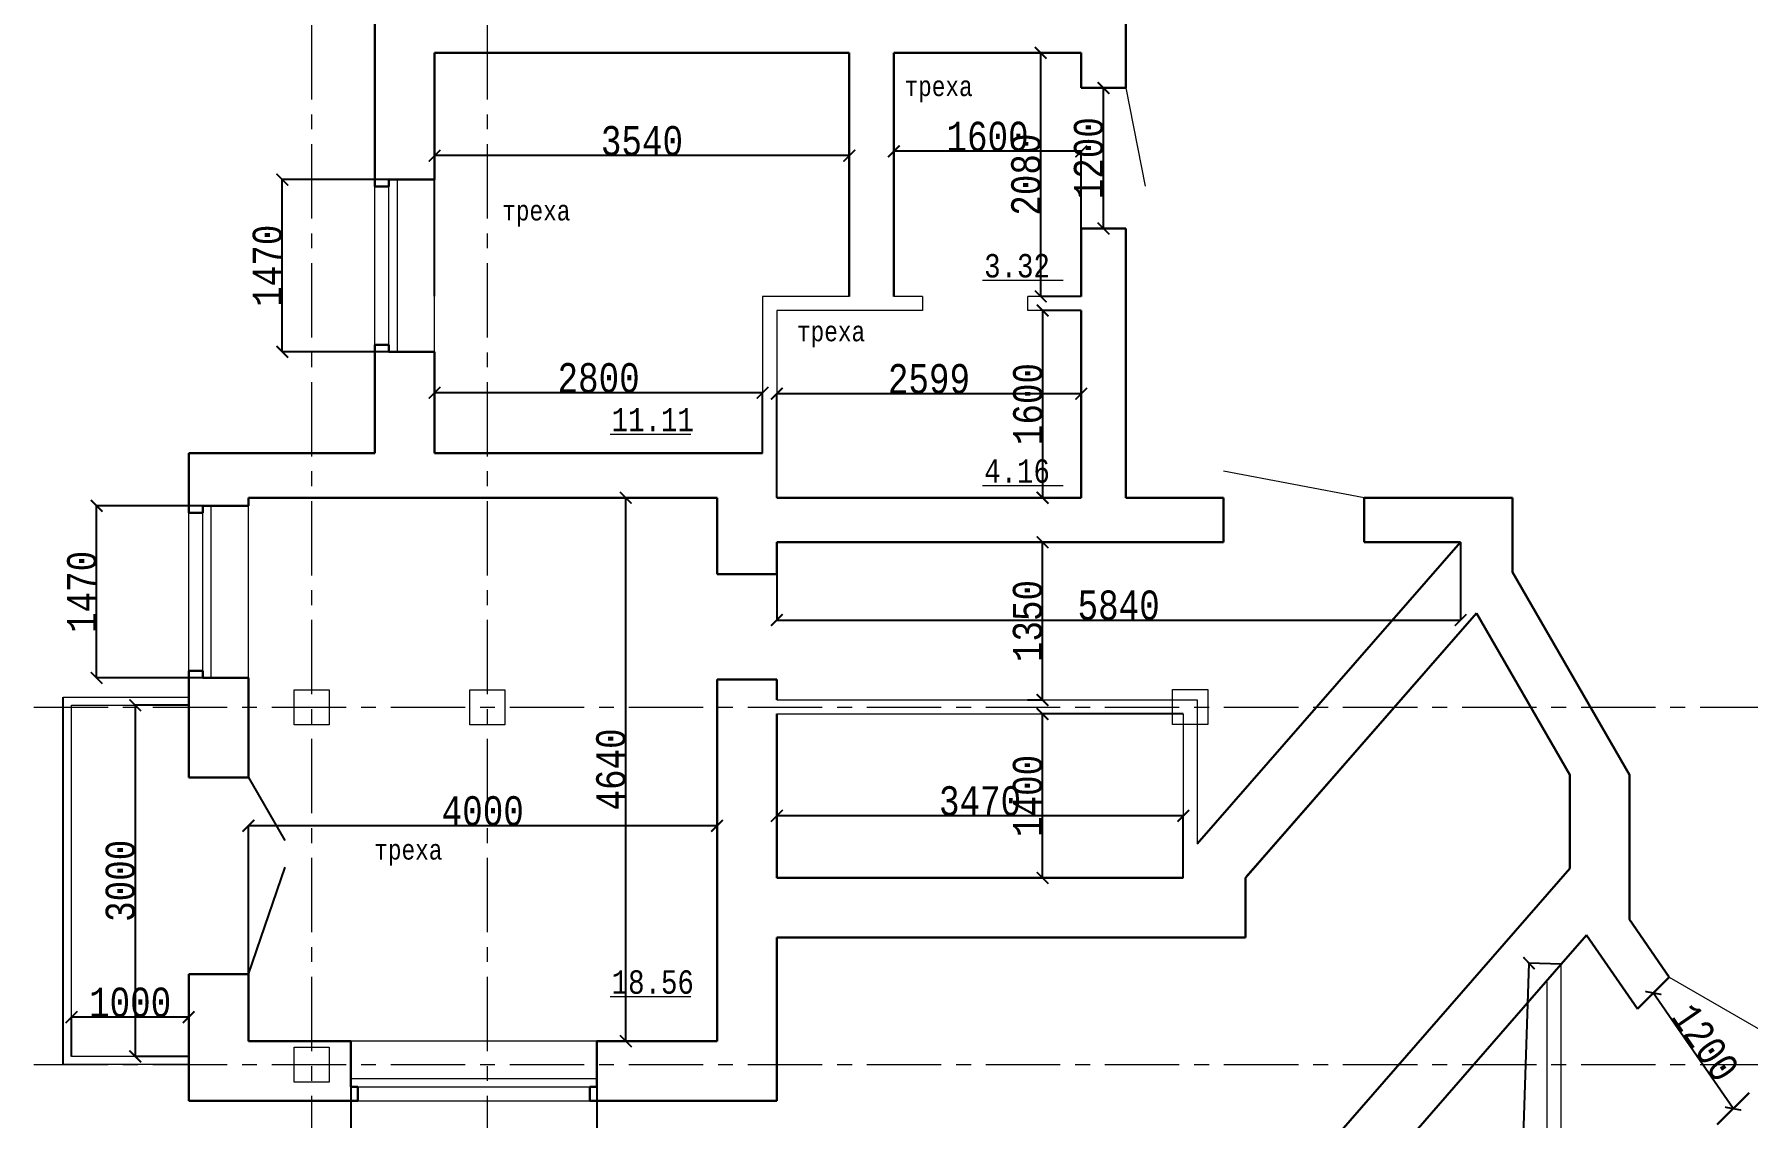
# Model space of a CAD drawing. Header units: millimetres. Extents: x -689206 to 4969298, y -1019800 to 703299.
# Drawn here: x 413163 to 427789, y 673647 to 682902 of the extents above; entities that cross this region are included whole.
import ezdxf

# ---------------------------------------------------------------- set-up
doc = ezdxf.new("R2010")
doc.units = ezdxf.units.MM
doc.linetypes.add('осеваяX2', pattern=[101.6, 63.5, -12.7, 12.7, -12.7])
for name, color, linetype, lineweight in [('б', 231, 'Continuous', 30), ('БАЛКОН', 7, 'Continuous', 20), ('ОКНА', 250, 'Continuous', 20), ('ПЕРЕГОРОДКИ', 252, 'Continuous', 9), ('РАЗМЕРЫ', 7, 'Continuous', 9), ('стены', 7, 'Continuous', 20)]:
    doc.layers.add(name, color=color, linetype=linetype, lineweight=lineweight)
doc.styles.add('Аннотативный', font='isocteur.ttf', dxfattribs={"width": 0.7, "height": 250})
doc.dimstyles.new('Аннотативный', dxfattribs={"dimscale": 0, "dimtxt": 250, "dimasz": 100, "dimexe": 1.25, "dimexo": 0.625, "dimtad": 1, "dimdec": 0, "dimtxsty": 'Аннотативный', "dimblk": 'ARCHTICK', "dimcen": 2.5, "dimadec": 0, "dimazin": 0, "dimtfac": 1, "dimtdec": 0, "dimtmove": 0, "dimatfit": 3, "dimfxl": 1, "dimarcsym": 0})

# ---------------------------------------------------------------- blocks, each defined once
blk = doc.blocks.new('_ArchTick')
at = {"color": 0, "linetype": 'ByBlock', "const_width": 0.15}
blk.add_lwpolyline([(-0.5, -0.5), (0.5, 0.5)], dxfattribs=at)
blk = doc.blocks.new('*D33')
at = {"layer": 'Defpoints', "color": 0, "lineweight": 20, "transparency": 16777216}
for p in [(416580, 681865), (416580, 680663), (420120, 680663)]:
    blk.add_point(p, dxfattribs=at)
at = {"layer": 'стены', "color": 0, "lineweight": -2, "transparency": 16777216}
for p, q in [((416580, 680664), (416580, 681867)), ((420120, 681865), (416580, 681865)), ((420120, 680664), (420120, 681867))]:
    blk.add_line(p, q, dxfattribs=at)
at = {"layer": 'стены', "color": 0, "lineweight": -2, "transparency": 16777216, "xscale": 100, "yscale": 100, "zscale": 100, "rotation": 180}
blk.add_blockref('_ArchTick', (416580, 681865), dxfattribs=at)
at = {"layer": 'стены', "color": 0, "lineweight": -2, "transparency": 16777216, "xscale": 100, "yscale": 100, "zscale": 100}
blk.add_blockref('_ArchTick', (420120, 681865), dxfattribs=at)
at = {"layer": 'стены', "color": 0, "transparency": 16777216, "insert": (418350, 681991), "char_height": 250, "attachment_point": 5, "style": 'Аннотативный'}
blk.add_mtext('3540', dxfattribs=at)
blk = doc.blocks.new('*D34')
at = {"layer": 'Defpoints', "color": 0, "lineweight": 20, "transparency": 16777216}
for p in [(416580, 679840), (416580, 679323), (419380, 679323)]:
    blk.add_point(p, dxfattribs=at)
at = {"layer": 'стены', "color": 0, "lineweight": -2, "transparency": 16777216}
for p, q in [((416580, 679324), (416580, 679841)), ((419380, 679840), (416580, 679840)), ((419380, 679324), (419380, 679841))]:
    blk.add_line(p, q, dxfattribs=at)
at = {"layer": 'стены', "color": 0, "lineweight": -2, "transparency": 16777216, "xscale": 100, "yscale": 100, "zscale": 100, "rotation": 180}
blk.add_blockref('_ArchTick', (416580, 679840), dxfattribs=at)
at = {"layer": 'стены', "color": 0, "lineweight": -2, "transparency": 16777216, "xscale": 100, "yscale": 100, "zscale": 100}
blk.add_blockref('_ArchTick', (419380, 679840), dxfattribs=at)
at = {"layer": 'стены', "color": 0, "transparency": 16777216, "insert": (417980, 679966), "char_height": 250, "attachment_point": 5, "style": 'Аннотативный'}
blk.add_mtext('2800', dxfattribs=at)
blk = doc.blocks.new('*D35')
at = {"layer": 'Defpoints', "color": 0, "lineweight": 20, "transparency": 16777216}
for p in [(421754, 682743), (422100, 682743), (422100, 680663)]:
    blk.add_point(p, dxfattribs=at)
at = {"layer": 'стены', "color": 0, "lineweight": -2, "transparency": 16777216}
for p, q in [((422099, 682743), (421753, 682743)), ((421754, 680663), (421754, 682743)), ((422099, 680663), (421753, 680663))]:
    blk.add_line(p, q, dxfattribs=at)
at = {"layer": 'стены', "color": 0, "lineweight": -2, "transparency": 16777216, "xscale": 100, "yscale": 100, "zscale": 100}
for p, rotation in [((421754, 682743), 90), ((421754, 680663), 270)]:
    blk.add_blockref('_ArchTick', p, dxfattribs=dict(at, rotation=rotation))
at = {"layer": 'стены', "color": 0, "transparency": 16777216, "insert": (421629, 681703), "char_height": 250, "attachment_point": 5, "rotation": 90, "style": 'Аннотативный'}
blk.add_mtext('2080', dxfattribs=at)
blk = doc.blocks.new('*D36')
at = {"layer": 'Defpoints', "color": 0, "lineweight": 20, "transparency": 16777216}
for p in [(420500, 681902), (420500, 680663), (422100, 680663)]:
    blk.add_point(p, dxfattribs=at)
at = {"layer": 'стены', "color": 0, "lineweight": -2, "transparency": 16777216}
for p, q in [((420500, 680664), (420500, 681903)), ((422100, 681902), (420500, 681902)), ((422100, 680664), (422100, 681903))]:
    blk.add_line(p, q, dxfattribs=at)
at = {"layer": 'стены', "color": 0, "lineweight": -2, "transparency": 16777216, "xscale": 100, "yscale": 100, "zscale": 100, "rotation": 180}
blk.add_blockref('_ArchTick', (420500, 681902), dxfattribs=at)
at = {"layer": 'стены', "color": 0, "lineweight": -2, "transparency": 16777216, "xscale": 100, "yscale": 100, "zscale": 100}
blk.add_blockref('_ArchTick', (422100, 681902), dxfattribs=at)
at = {"layer": 'стены', "color": 0, "transparency": 16777216, "insert": (421300, 682028), "char_height": 250, "attachment_point": 5, "style": 'Аннотативный'}
blk.add_mtext('1600', dxfattribs=at)
blk = doc.blocks.new('*D37')
at = {"layer": 'Defpoints', "color": 0, "lineweight": 20, "transparency": 16777216}
for p in [(419501, 679832), (419501, 678943), (422100, 678943)]:
    blk.add_point(p, dxfattribs=at)
at = {"layer": 'стены', "color": 0, "lineweight": -2, "transparency": 16777216}
for p, q in [((419501, 678944), (419501, 679833)), ((422100, 679832), (419501, 679832)), ((422100, 678944), (422100, 679833))]:
    blk.add_line(p, q, dxfattribs=at)
at = {"layer": 'стены', "color": 0, "lineweight": -2, "transparency": 16777216, "xscale": 100, "yscale": 100, "zscale": 100, "rotation": 180}
blk.add_blockref('_ArchTick', (419501, 679832), dxfattribs=at)
at = {"layer": 'стены', "color": 0, "lineweight": -2, "transparency": 16777216, "xscale": 100, "yscale": 100, "zscale": 100}
blk.add_blockref('_ArchTick', (422100, 679832), dxfattribs=at)
at = {"layer": 'стены', "color": 0, "transparency": 16777216, "insert": (420800, 679958), "char_height": 250, "attachment_point": 5, "style": 'Аннотативный'}
blk.add_mtext('2599', dxfattribs=at)
blk = doc.blocks.new('*D38')
at = {"layer": 'Defpoints', "color": 0, "lineweight": 20, "transparency": 16777216}
for p in [(422100, 680543), (421770, 678943), (422100, 678943)]:
    blk.add_point(p, dxfattribs=at)
at = {"layer": 'стены', "color": 0, "lineweight": -2, "transparency": 16777216}
for p, q in [((422099, 680543), (421769, 680543)), ((421770, 680543), (421770, 678943)), ((422099, 678943), (421769, 678943))]:
    blk.add_line(p, q, dxfattribs=at)
at = {"layer": 'стены', "color": 0, "lineweight": -2, "transparency": 16777216, "xscale": 100, "yscale": 100, "zscale": 100}
for p, rotation in [((421770, 680543), 90), ((421770, 678943), 270)]:
    blk.add_blockref('_ArchTick', p, dxfattribs=dict(at, rotation=rotation))
at = {"layer": 'стены', "color": 0, "transparency": 16777216, "insert": (421645, 679743), "char_height": 250, "attachment_point": 5, "rotation": 90, "style": 'Аннотативный'}
blk.add_mtext('1600', dxfattribs=at)
blk = doc.blocks.new('*D117')
at = {"layer": 'Defpoints', "color": 0, "lineweight": 20, "transparency": 16777216}
for p in [(426983, 674713), (426983, 674713), (427664, 673725)]:
    blk.add_point(p, dxfattribs=at)
at = {"layer": 'стены', "color": 0, "lineweight": -2, "transparency": 16777216}
for p, q in [((426983, 674713), (426984, 674714)), ((427664, 673725), (426983, 674713)), ((427665, 673726), (427665, 673726))]:
    blk.add_line(p, q, dxfattribs=at)
at = {"layer": 'стены', "color": 0, "lineweight": -2, "transparency": 16777216, "xscale": 100, "yscale": 100, "zscale": 100}
for p, rotation in [((426983, 674713), 124.6116809015723), ((427664, 673725), 304.6116809015722)]:
    blk.add_blockref('_ArchTick', p, dxfattribs=dict(at, rotation=rotation))
at = {"layer": 'стены', "color": 0, "transparency": 16777216, "insert": (427427, 674290), "char_height": 250, "attachment_point": 5, "rotation": 304.6117, "style": 'Аннотативный'}
blk.add_mtext('1200', dxfattribs=at)
blk = doc.blocks.new('*D126')
at = {"layer": 'Defpoints', "color": 0, "lineweight": 20, "transparency": 16777216}
for p in [(422290, 682443), (422290, 682443), (422290, 681243)]:
    blk.add_point(p, dxfattribs=at)
at = {"layer": 'стены', "color": 0, "lineweight": -2, "transparency": 16777216}
for p, q in [((422290, 681243), (422290, 682443)), ((422291, 682443), (422291, 682443)), ((422291, 681243), (422291, 681243))]:
    blk.add_line(p, q, dxfattribs=at)
at = {"layer": 'стены', "color": 0, "lineweight": -2, "transparency": 16777216, "xscale": 100, "yscale": 100, "zscale": 100}
for p, rotation in [((422290, 682443), 90), ((422290, 681243), 270)]:
    blk.add_blockref('_ArchTick', p, dxfattribs=dict(at, rotation=rotation))
at = {"layer": 'стены', "color": 0, "transparency": 16777216, "insert": (422164, 681843), "char_height": 250, "attachment_point": 5, "rotation": 90, "style": 'Аннотативный'}
blk.add_mtext('1200', dxfattribs=at)
blk = doc.blocks.new('*D167')
at = {"layer": 'Defpoints', "color": 0, "linetype": 'ByBlock', "lineweight": 20, "transparency": 16777216}
for p in [(414481, 677171), (414025, 674171), (414481, 674171)]:
    blk.add_point(p, dxfattribs=at)
at = {"layer": 'б', "color": 0, "linetype": 'ByBlock', "lineweight": -2, "transparency": 16777216}
for p, q in [((414480, 677171), (414023, 677171)), ((414025, 677171), (414025, 674171)), ((414480, 674171), (414023, 674171))]:
    blk.add_line(p, q, dxfattribs=at)
at = {"layer": 'б', "color": 0, "linetype": 'ByBlock', "lineweight": -2, "transparency": 16777216, "xscale": 100, "yscale": 100, "zscale": 100}
for p, rotation in [((414025, 677171), 90), ((414025, 674171), 270)]:
    blk.add_blockref('_ArchTick', p, dxfattribs=dict(at, rotation=rotation))
at = {"layer": 'б', "color": 0, "linetype": 'ByBlock', "lineweight": 25, "transparency": 16777216, "insert": (413899, 675671), "char_height": 250, "attachment_point": 5, "rotation": 90, "style": 'Аннотативный'}
blk.add_mtext('3000', dxfattribs=at)
blk = doc.blocks.new('*D168')
at = {"layer": 'Defpoints', "color": 0, "linetype": 'ByBlock', "lineweight": 20, "transparency": 16777216}
for p in [(413481, 674506), (413481, 674171), (414481, 674171)]:
    blk.add_point(p, dxfattribs=at)
at = {"layer": 'б', "color": 0, "linetype": 'ByBlock', "lineweight": -2, "transparency": 16777216}
for p, q in [((413481, 674171), (413481, 674508)), ((414481, 674506), (413481, 674506)), ((414481, 674171), (414481, 674508))]:
    blk.add_line(p, q, dxfattribs=at)
at = {"layer": 'б', "color": 0, "linetype": 'ByBlock', "lineweight": -2, "transparency": 16777216, "xscale": 100, "yscale": 100, "zscale": 100, "rotation": 180}
blk.add_blockref('_ArchTick', (413481, 674506), dxfattribs=at)
at = {"layer": 'б', "color": 0, "linetype": 'ByBlock', "lineweight": -2, "transparency": 16777216, "xscale": 100, "yscale": 100, "zscale": 100}
blk.add_blockref('_ArchTick', (414481, 674506), dxfattribs=at)
at = {"layer": 'б', "color": 0, "linetype": 'ByBlock', "lineweight": 25, "transparency": 16777216, "insert": (413981, 674632), "char_height": 250, "attachment_point": 5, "style": 'Аннотативный'}
blk.add_mtext('1000', dxfattribs=at)
blk = doc.blocks.new('*D183')
at = {"layer": 'Defpoints', "color": 0, "lineweight": 20, "transparency": 16777216}
for p in [(415280, 681660), (416580, 681660), (416580, 680190)]:
    blk.add_point(p, dxfattribs=at)
at = {"layer": 'РАЗМЕРЫ', "color": 0, "lineweight": -2, "transparency": 16777216}
for p, q in [((416579, 681660), (415279, 681660)), ((415280, 680190), (415280, 681660)), ((416579, 680190), (415279, 680190))]:
    blk.add_line(p, q, dxfattribs=at)
at = {"layer": 'РАЗМЕРЫ', "color": 0, "lineweight": -2, "transparency": 16777216, "xscale": 100, "yscale": 100, "zscale": 100}
for p, rotation in [((415280, 681660), 90), ((415280, 680190), 270)]:
    blk.add_blockref('_ArchTick', p, dxfattribs=dict(at, rotation=rotation))
at = {"layer": 'РАЗМЕРЫ', "color": 0, "transparency": 16777216, "insert": (415154, 680925), "char_height": 250, "attachment_point": 5, "rotation": 90, "style": 'Аннотативный'}
blk.add_mtext('1470', dxfattribs=at)
blk = doc.blocks.new('*D184')
at = {"layer": 'Defpoints', "color": 0, "lineweight": 20, "transparency": 16777216}
for p in [(413695, 678874), (414991, 678874), (414991, 677404)]:
    blk.add_point(p, dxfattribs=at)
at = {"layer": 'РАЗМЕРЫ', "color": 0, "lineweight": -2, "transparency": 16777216}
for p, q in [((414990, 678874), (413694, 678874)), ((413695, 677404), (413695, 678874)), ((414990, 677404), (413694, 677404))]:
    blk.add_line(p, q, dxfattribs=at)
at = {"layer": 'РАЗМЕРЫ', "color": 0, "lineweight": -2, "transparency": 16777216, "xscale": 100, "yscale": 100, "zscale": 100}
for p, rotation in [((413695, 678874), 90), ((413695, 677404), 270)]:
    blk.add_blockref('_ArchTick', p, dxfattribs=dict(at, rotation=rotation))
at = {"layer": 'РАЗМЕРЫ', "color": 0, "transparency": 16777216, "insert": (413570, 678139), "char_height": 250, "attachment_point": 5, "rotation": 90, "style": 'Аннотативный'}
blk.add_mtext('1470', dxfattribs=at)
blk = doc.blocks.new('*D218')
at = {"layer": 'Defpoints', "color": 0, "lineweight": 20, "transparency": 16777216}
for p in [(425922, 674967), (426197, 674958), (426077, 671227)]:
    blk.add_point(p, dxfattribs=at)
at = {"layer": 'ПЕРЕГОРОДКИ', "color": 0, "lineweight": -2, "transparency": 16777216}
for p, q in [((425802, 671236), (425922, 674967)), ((426196, 674958), (425921, 674967)), ((426076, 671227), (425801, 671236))]:
    blk.add_line(p, q, dxfattribs=at)
at = {"layer": 'ПЕРЕГОРОДКИ', "color": 0, "lineweight": -2, "transparency": 16777216, "xscale": 100, "yscale": 100, "zscale": 100}
for p, rotation in [((425922, 674967), 88.15754055116209), ((425802, 671236), 268.1575405511621)]:
    blk.add_blockref('_ArchTick', p, dxfattribs=dict(at, rotation=rotation))
at = {"layer": 'ПЕРЕГОРОДКИ', "color": 0, "transparency": 16777216, "insert": (425736, 673106), "char_height": 250, "attachment_point": 5, "rotation": 88.1575, "style": 'Аннотативный'}
blk.add_mtext('3600', dxfattribs=at)
blk = doc.blocks.new('*D296')
at = {"layer": 'Defpoints', "color": 0, "linetype": 'ByBlock', "lineweight": 20, "transparency": 16777216}
for p in [(418212, 678943), (418991, 678943), (418991, 674301)]:
    blk.add_point(p, dxfattribs=at)
at = {"layer": 'ПЕРЕГОРОДКИ', "color": 0, "linetype": 'ByBlock', "lineweight": -2, "transparency": 16777216}
for p, q in [((418990, 678943), (418210, 678943)), ((418212, 674301), (418212, 678943)), ((418990, 674301), (418210, 674301))]:
    blk.add_line(p, q, dxfattribs=at)
at = {"layer": 'ПЕРЕГОРОДКИ', "color": 0, "linetype": 'ByBlock', "lineweight": -2, "transparency": 16777216, "xscale": 100, "yscale": 100, "zscale": 100}
for p, rotation in [((418212, 678943), 90), ((418212, 674301), 270)]:
    blk.add_blockref('_ArchTick', p, dxfattribs=dict(at, rotation=rotation))
at = {"layer": 'ПЕРЕГОРОДКИ', "color": 0, "linetype": 'ByBlock', "lineweight": 13, "transparency": 16777216, "insert": (418086, 676622), "char_height": 250, "attachment_point": 5, "rotation": 90, "style": 'Аннотативный'}
blk.add_mtext('4640', dxfattribs=at)
blk = doc.blocks.new('*D297')
at = {"layer": 'Defpoints', "color": 0, "linetype": 'ByBlock', "lineweight": 20, "transparency": 16777216}
for p in [(414991, 676141), (414991, 674301), (418991, 674301)]:
    blk.add_point(p, dxfattribs=at)
at = {"layer": 'ПЕРЕГОРОДКИ', "color": 0, "linetype": 'ByBlock', "lineweight": -2, "transparency": 16777216}
for p, q in [((414991, 674302), (414991, 676142)), ((418991, 676141), (414991, 676141)), ((418991, 674302), (418991, 676142))]:
    blk.add_line(p, q, dxfattribs=at)
at = {"layer": 'ПЕРЕГОРОДКИ', "color": 0, "linetype": 'ByBlock', "lineweight": -2, "transparency": 16777216, "xscale": 100, "yscale": 100, "zscale": 100, "rotation": 180}
blk.add_blockref('_ArchTick', (414991, 676141), dxfattribs=at)
at = {"layer": 'ПЕРЕГОРОДКИ', "color": 0, "linetype": 'ByBlock', "lineweight": -2, "transparency": 16777216, "xscale": 100, "yscale": 100, "zscale": 100}
blk.add_blockref('_ArchTick', (418991, 676141), dxfattribs=at)
at = {"layer": 'ПЕРЕГОРОДКИ', "color": 0, "linetype": 'ByBlock', "lineweight": 13, "transparency": 16777216, "insert": (416991, 676267), "char_height": 250, "attachment_point": 5, "style": 'Аннотативный'}
blk.add_mtext('4000', dxfattribs=at)
blk = doc.blocks.new('*D323')
at = {"layer": 'Defpoints', "color": 0, "linetype": 'ByBlock', "lineweight": 20, "transparency": 16777216}
for p in [(415866, 674301), (417966, 674301), (417966, 673015)]:
    blk.add_point(p, dxfattribs=at)
at = {"layer": 'РАЗМЕРЫ', "color": 0, "linetype": 'ByBlock', "lineweight": -2, "transparency": 16777216}
for p, q in [((415866, 674301), (415866, 673014)), ((417966, 674301), (417966, 673014)), ((415866, 673015), (417966, 673015))]:
    blk.add_line(p, q, dxfattribs=at)
at = {"layer": 'РАЗМЕРЫ', "color": 0, "linetype": 'ByBlock', "lineweight": -2, "transparency": 16777216, "xscale": 100, "yscale": 100, "zscale": 100, "rotation": 180}
blk.add_blockref('_ArchTick', (415866, 673015), dxfattribs=at)
at = {"layer": 'РАЗМЕРЫ', "color": 0, "linetype": 'ByBlock', "lineweight": -2, "transparency": 16777216, "xscale": 100, "yscale": 100, "zscale": 100}
blk.add_blockref('_ArchTick', (417966, 673015), dxfattribs=at)
at = {"layer": 'РАЗМЕРЫ', "color": 0, "linetype": 'ByBlock', "lineweight": 13, "transparency": 16777216, "insert": (416916, 673141), "char_height": 250, "attachment_point": 5, "style": 'Аннотативный'}
blk.add_mtext('2100', dxfattribs=at)
blk = doc.blocks.new('*D331')
at = {"layer": 'Defpoints', "color": 0, "linetype": 'ByBlock', "lineweight": 20, "transparency": 16777216}
for p in [(419501, 676226), (419501, 675696), (422971, 675696)]:
    blk.add_point(p, dxfattribs=at)
at = {"layer": 'РАЗМЕРЫ', "color": 0, "linetype": 'ByBlock', "lineweight": -2, "transparency": 16777216}
for p, q in [((419501, 675697), (419501, 676228)), ((422971, 676226), (419501, 676226)), ((422971, 675697), (422971, 676228))]:
    blk.add_line(p, q, dxfattribs=at)
at = {"layer": 'РАЗМЕРЫ', "color": 0, "linetype": 'ByBlock', "lineweight": -2, "transparency": 16777216, "xscale": 100, "yscale": 100, "zscale": 100, "rotation": 180}
blk.add_blockref('_ArchTick', (419501, 676226), dxfattribs=at)
at = {"layer": 'РАЗМЕРЫ', "color": 0, "linetype": 'ByBlock', "lineweight": -2, "transparency": 16777216, "xscale": 100, "yscale": 100, "zscale": 100}
blk.add_blockref('_ArchTick', (422971, 676226), dxfattribs=at)
at = {"layer": 'РАЗМЕРЫ', "color": 0, "linetype": 'ByBlock', "lineweight": 20, "transparency": 16777216, "insert": (421236, 676352), "char_height": 250, "attachment_point": 5, "style": 'Аннотативный'}
blk.add_mtext('3470', dxfattribs=at)
blk = doc.blocks.new('*D335')
at = {"layer": 'Defpoints', "color": 0, "linetype": 'ByBlock', "lineweight": 20, "transparency": 16777216}
for p in [(421769, 677096), (422971, 677096), (422971, 675696)]:
    blk.add_point(p, dxfattribs=at)
at = {"layer": 'РАЗМЕРЫ', "color": 0, "linetype": 'ByBlock', "lineweight": -2, "transparency": 16777216}
for p, q in [((422970, 677096), (421768, 677096)), ((421769, 675696), (421769, 677096)), ((422970, 675696), (421768, 675696))]:
    blk.add_line(p, q, dxfattribs=at)
at = {"layer": 'РАЗМЕРЫ', "color": 0, "linetype": 'ByBlock', "lineweight": -2, "transparency": 16777216, "xscale": 100, "yscale": 100, "zscale": 100}
for p, rotation in [((421769, 677096), 90), ((421769, 675696), 270)]:
    blk.add_blockref('_ArchTick', p, dxfattribs=dict(at, rotation=rotation))
at = {"layer": 'РАЗМЕРЫ', "color": 0, "linetype": 'ByBlock', "lineweight": 20, "transparency": 16777216, "insert": (421643, 676396), "char_height": 250, "attachment_point": 5, "rotation": 90, "style": 'Аннотативный'}
blk.add_mtext('1400', dxfattribs=at)
blk = doc.blocks.new('*D338')
at = {"layer": 'Defpoints', "color": 0, "linetype": 'ByBlock', "lineweight": 20, "transparency": 16777216}
for p in [(419501, 678563), (425338, 678563), (425338, 677898)]:
    blk.add_point(p, dxfattribs=at)
at = {"layer": 'РАЗМЕРЫ', "color": 0, "linetype": 'ByBlock', "lineweight": -2, "transparency": 16777216}
for p, q in [((419501, 678563), (419501, 677897)), ((425338, 678563), (425338, 677897)), ((419501, 677898), (425338, 677898))]:
    blk.add_line(p, q, dxfattribs=at)
at = {"layer": 'РАЗМЕРЫ', "color": 0, "linetype": 'ByBlock', "lineweight": -2, "transparency": 16777216, "xscale": 100, "yscale": 100, "zscale": 100, "rotation": 180}
blk.add_blockref('_ArchTick', (419501, 677898), dxfattribs=at)
at = {"layer": 'РАЗМЕРЫ', "color": 0, "linetype": 'ByBlock', "lineweight": -2, "transparency": 16777216, "xscale": 100, "yscale": 100, "zscale": 100}
blk.add_blockref('_ArchTick', (425338, 677898), dxfattribs=at)
at = {"layer": 'РАЗМЕРЫ', "color": 0, "linetype": 'ByBlock', "lineweight": 20, "transparency": 16777216, "insert": (422419, 678024), "char_height": 250, "attachment_point": 5, "style": 'Аннотативный'}
blk.add_mtext('5840', dxfattribs=at)
blk = doc.blocks.new('*D339')
at = {"layer": 'Defpoints', "color": 0, "linetype": 'ByBlock', "lineweight": 20, "transparency": 16777216}
for p in [(421640, 678563), (421769, 678563), (421640, 677216)]:
    blk.add_point(p, dxfattribs=at)
at = {"layer": 'РАЗМЕРЫ', "color": 0, "linetype": 'ByBlock', "lineweight": -2, "transparency": 16777216}
for p, q in [((421641, 678563), (421770, 678563)), ((421769, 677216), (421769, 678563)), ((421641, 677216), (421770, 677216))]:
    blk.add_line(p, q, dxfattribs=at)
at = {"layer": 'РАЗМЕРЫ', "color": 0, "linetype": 'ByBlock', "lineweight": -2, "transparency": 16777216, "xscale": 100, "yscale": 100, "zscale": 100}
for p, rotation in [((421769, 678563), 90), ((421769, 677216), 270)]:
    blk.add_blockref('_ArchTick', p, dxfattribs=dict(at, rotation=rotation))
at = {"layer": 'РАЗМЕРЫ', "color": 0, "linetype": 'ByBlock', "lineweight": 20, "transparency": 16777216, "insert": (421643, 677890), "char_height": 250, "attachment_point": 5, "rotation": 90, "style": 'Аннотативный'}
blk.add_mtext('1350', dxfattribs=at)

msp = doc.modelspace()

# ---------------------------------------------------------------- linework, layer by layer
at = {"layer": 'б', "color": 18, "linetype": 'ByBlock', "lineweight": 25, "true_color": 0x000000}
for p, q in [((413410.7, 674100.7), (413410.7, 677240.7)), ((414990.7, 676552.4), (415300.6, 676015.6)), ((414990.7, 674872.4), (415303.6, 675786.4))]:
    msp.add_line(p, q, dxfattribs=at)
at = {"layer": 'б', "color": 18, "linetype": 'ByBlock', "lineweight": 30, "true_color": 0x000000}
for p, q in [((414990.7, 676552.4), (414480.7, 676552.4)), ((414990.7, 674872.4), (414480.7, 674872.4))]:
    msp.add_line(p, q, dxfattribs=at)
at = {"layer": 'БАЛКОН'}
for p, q in [((413410.7, 677240.7), (414480.7, 677240.7)), ((413480.7, 674170.7), (413480.7, 677170.7)), ((413480.7, 677170.7), (414480.7, 677170.7)), ((414480.7, 674170.7), (413480.7, 674170.7)), ((414480.7, 674100.7), (413410.7, 674100.7))]:
    msp.add_line(p, q, dxfattribs=at)
at = {"layer": 'ОКНА'}
for p, q in [((416190, 680250.4), (416190, 681600.4)), ((416190, 680250.4), (416190, 681600.4)), ((416260, 681660.4), (416260, 680190.4)), ((416260, 681660.4), (416260, 680190.4)), ((414600.7, 677464.4), (414600.7, 678814.4)), ((414600.7, 677464.4), (414600.7, 678814.4)), ((414670.7, 678874.4), (414670.7, 677404.4)), ((414670.7, 678874.4), (414670.7, 677404.4)), ((415866.1, 673911.4), (415866.1, 673981.4)), ((415866.1, 673981.4), (417966.1, 673981.4)), ((415926.1, 673911.4), (417906.1, 673911.4))]:
    msp.add_line(p, q, dxfattribs=at)
at = {"layer": 'РАЗМЕРЫ', "color": 0, "lineweight": 30}
for p, q in [((416190, 681600.4), (416070, 681600.4)), ((416190, 681600.4), (416070, 681600.4)), ((416190, 681660.4), (416190, 681600.4)), ((416190, 681660.4), (416580, 681660.4)), ((416190, 681660.4), (416190, 681600.4)), ((416190, 681660.4), (416580, 681660.4)), ((416190, 680250.4), (416070, 680250.4)), ((416190, 680250.4), (416070, 680250.4)), ((416190, 680190.4), (416190, 680250.4)), ((416190, 680190.4), (416190, 680250.4)), ((416190, 680190.4), (416580, 680190.4)), ((416190, 680190.4), (416580, 680190.4)), ((414600.7, 678814.4), (414480.7, 678814.4)), ((414600.7, 678814.4), (414480.7, 678814.4)), ((414600.7, 678874.4), (414600.7, 678814.4)), ((414600.7, 678874.4), (414990.7, 678874.4)), ((414600.7, 678874.4), (414600.7, 678814.4)), ((414600.7, 678874.4), (414990.7, 678874.4)), ((414600.7, 677464.4), (414480.7, 677464.4)), ((414600.7, 677464.4), (414480.7, 677464.4)), ((414600.7, 677404.4), (414600.7, 677464.4)), ((414600.7, 677404.4), (414600.7, 677464.4)), ((414600.7, 677404.4), (414990.7, 677404.4)), ((414600.7, 677404.4), (414990.7, 677404.4))]:
    msp.add_line(p, q, dxfattribs=at)
at = {"layer": 'РАЗМЕРЫ'}
for p, q in [((416070, 680250.4), (416070, 681600.4)), ((414480.7, 677464.4), (414480.7, 678814.4)), ((414990.7, 677404.4), (414990.7, 678874.4)), ((417966.1, 674301.4), (415866.1, 674301.4)), ((415926.1, 673791.4), (417906.1, 673791.4))]:
    msp.add_line(p, q, dxfattribs=at)
at = {"layer": 'РАЗМЕРЫ', "color": 114, "true_color": 0x139b48}
for p, q in [((421256.6, 680800.7), (421945.9, 680800.7)), ((418077.5, 679486.8), (418766.8, 679486.8)), ((421256.6, 679047.5), (421945.9, 679047.5)), ((418077.5, 674682.4), (418766.8, 674682.4))]:
    msp.add_line(p, q, dxfattribs=at)
at = {"layer": 'РАЗМЕРЫ', "linetype": 'ByBlock', "lineweight": 20}
for p, q in [((424515, 678943.4), (423314.8, 679170)), ((419500.7, 677216.3), (422797.2, 677216.3)), ((419500.7, 677216.3), (423088, 677216.3)), ((423088, 677216.3), (423090, 675986.8)), ((419500.7, 675696.3), (419500.7, 677096.3)), ((419500.7, 677096.3), (422797.2, 677096.3)), ((419500.7, 677096.3), (422970.7, 677096.3)), ((422970.7, 677096.3), (422970.7, 675696.3))]:
    msp.add_line(p, q, dxfattribs=at)
at = {"layer": 'РАЗМЕРЫ', "linetype": 'ByBlock', "lineweight": 30}
for p, q in [((423315, 678563.4), (423315, 678943.4)), ((424515, 678943.4), (424515, 678563.4)), ((418990.7, 678289.3), (419500.7, 678289.3)), ((419500.7, 677389.3), (418990.7, 677389.3)), ((419500.7, 677216.3), (419500.7, 677389.3))]:
    msp.add_line(p, q, dxfattribs=at)
at = {"layer": 'РАЗМЕРЫ', "lineweight": 30}
for p, q in [((415866.1, 673911.4), (415926.1, 673911.4)), ((415926.1, 673911.4), (415926.1, 673791.4)), ((417966.1, 673911.4), (417906.1, 673911.4)), ((417906.1, 673911.4), (417906.1, 673791.4))]:
    msp.add_line(p, q, dxfattribs=at)
at = {"layer": 'стены', "color": 1, "linetype": 'осеваяX2', "lineweight": 15, "ltscale": 10}
for p, q in [((415530, 703298.9), (415530, 659151.4)), ((417030, 703298.9), (417030, 659151.4)), ((405030, 677153.4), (477180, 677153.4)), ((405030, 674101.4), (477180, 674101.4))]:
    msp.add_line(p, q, dxfattribs=at)
at = {"layer": 'стены', "lineweight": 30}
for p, q in [((416070, 681600.4), (416070, 684266.5)), ((422480, 683423.7), (422480, 682443.4)), ((422480, 682443.2), (422480, 683423.4)), ((416580, 682743.4), (420120, 682743.4)), ((420120, 682743.4), (416580, 682743.4)), ((416580, 681660.4), (416580, 682743.4)), ((420120, 680663.4), (420120, 682743.4)), ((420120, 682743.4), (420120, 680943.4)), ((420500, 682743.4), (420500, 680663.4)), ((422100, 682743.4), (420500, 682743.4)), ((422100, 682743.4), (422100, 682443.2)), ((422100, 682443.2), (422480, 682443.2)), ((422100, 680663.4), (422100, 681243.4)), ((422480, 681243.4), (422100, 681243.4)), ((422480, 681243.4), (422480, 678943.4)), ((422100, 680543.4), (422100, 678943.4)), ((422100, 678943.4), (422100, 680543.4)), ((416070, 679323.4), (416070, 680250.4)), ((416580, 679323.4), (416580, 680190.4)), ((414480.7, 679323.4), (416070, 679323.4)), ((414480.7, 678814.4), (414480.7, 679323.4)), ((416580, 679323.4), (417293, 679323.4)), ((418193, 679323.4), (416580, 679323.4)), ((419380, 679323.4), (418193, 679323.4)), ((414990.7, 678943.4), (418193, 678943.4)), ((414990.7, 678874.4), (414990.7, 678943.4)), ((418193, 678943.4), (418990.7, 678943.4)), ((418990.7, 678943.4), (418990.7, 678289.3)), ((422100, 678943.4), (419500.7, 678943.4)), ((423315, 678943.4), (422480, 678943.4)), ((425400, 678943.4), (424515, 678943.4)), ((425400, 678943.4), (425780, 678943.4)), ((425780, 678563.4), (425780, 678943.4)), ((423315, 678563.4), (419500.7, 678563.4)), ((419500.7, 678289.3), (419500.7, 678563.4)), ((425338.3, 678563.4), (423090, 675986.8)), ((425338.3, 678563.4), (424515, 678563.4)), ((425780, 678563.4), (425780, 678308.4)), ((425780, 678308.4), (426780, 676576.4)), ((425473.1, 677956.7), (423500.7, 675696.3)), ((425473.1, 677956.7), (423510.3, 675707.3)), ((426270, 676576.4), (425473.1, 677956.7)), ((414480.7, 676552.4), (414480.7, 677464.4)), ((414990.7, 676552.4), (414990.7, 677404.4)), ((418990.7, 677389.3), (418990.7, 674301.4)), ((419500.7, 677216.3), (419500.7, 677389.3)), ((419500.7, 675696.3), (419500.7, 677096.3)), ((426270, 675776.4), (426270, 676576.4)), ((426780, 676576.4), (426780, 675776.4)), ((422520, 671470.9), (426270, 675776.4)), ((426780, 675776.4), (426780, 675340.2)), ((419500.7, 675696.3), (422970.7, 675696.3)), ((423500.7, 675696.3), (423500.7, 675186.3)), ((426780, 675340.2), (427119, 674848.9)), ((423500.7, 675186.3), (419500.7, 675186.3)), ((419500.7, 673791.4), (419500.7, 675186.3)), ((426196.8, 674957.8), (426412.6, 675205.7)), ((426846.6, 674576.8), (426412.6, 675205.7)), ((414480.7, 673791.4), (414480.7, 674872.4)), ((414990.7, 674301.4), (414990.7, 674872.4)), ((423030, 671322), (426196.8, 674957.8)), ((426846.6, 674576.8), (427119, 674848.9)), ((415866.1, 674301.4), (414990.7, 674301.4)), ((418990.7, 674301.4), (417966.1, 674301.4)), ((427528.3, 673589.1), (427800.6, 673861.3)), ((414480.7, 673791.4), (415926.1, 673791.4)), ((417906.1, 673791.4), (419500.7, 673791.4))]:
    msp.add_line(p, q, dxfattribs=at)
at = {"layer": 'стены'}
for p, q in [((417920, 682743.4), (417540, 682743.4)), ((420500, 682743.4), (422100, 682743.4)), ((422100, 682443.4), (422100, 682743.4)), ((422480, 682443.4), (422646.4, 681605.8)), ((416580, 680190.4), (416580, 681660.4)), ((422100, 681123.4), (422100, 681243.4)), ((422100, 681123.4), (422100, 681243.4)), ((422100, 681123.4), (422100, 680663.4)), ((419500, 680663.4), (419380, 680663.4)), ((419380, 680663.4), (419380, 679323.4)), ((420120, 680663.4), (419500, 680663.4)), ((420744.6, 680663.4), (420500, 680663.4)), ((420744.6, 680663.4), (420744.6, 680543.4)), ((422100, 680663.4), (421644.6, 680663.4)), ((421644.6, 680543.4), (421644.6, 680663.4)), ((420744.6, 680543.4), (419500, 680543.4)), ((419500, 680543.4), (419500, 679323.4)), ((420744.6, 680543.4), (420370.6, 680543.4)), ((422100, 680543.4), (421644.6, 680543.4)), ((422100, 680543.4), (421644.6, 680543.4)), ((418193, 679323.4), (418990.7, 679323.4)), ((419380, 679323.4), (418990.7, 679323.4)), ((419500.7, 678943.4), (419500.7, 679323.4)), ((418990.7, 678943.4), (418990.7, 678563.4)), ((418990.7, 678289.3), (418990.7, 678563.4)), ((418990.7, 675186.3), (418990.7, 677389.3)), ((426270, 676576.4), (425770, 677442.4)), ((426780, 676576.4), (426280, 677442.4)), ((426270, 675776.4), (426270, 676576.4)), ((426270, 675776.4), (426270, 676576.4)), ((426780, 676576.4), (426780, 675776.4)), ((426780, 676576.4), (426780, 675776.4)), ((422520, 671470.9), (426270, 675776.4)), ((422520, 671470.9), (426270, 675776.4)), ((426780, 675776.4), (426780, 675340.2)), ((426780, 675776.4), (426780, 675340.2)), ((427119, 674848.9), (426780, 675340.2)), ((427119, 674848.9), (426780, 675340.2)), ((426846.6, 674576.8), (426412.6, 675205.7)), ((426196.8, 673085.2), (426196.8, 674957.8)), ((427119, 674848.9), (428006.2, 674336.7)), ((426076.8, 673085.2), (426076.8, 674820.1))]:
    msp.add_line(p, q, dxfattribs=at)
at = {"layer": 'стены', "color": 18, "lineweight": 30, "true_color": 0x000000}
for p, q in [((415866.1, 673911.4), (415866.1, 674301.4)), ((417966.1, 674301.4), (417966.1, 673911.4))]:
    msp.add_line(p, q, dxfattribs=at)
at = {"layer": 'стены', "color": 240, "true_color": 0xed1f24}
for points in [[(415380, 677303.4), (415680, 677303.4), (415680, 677003.4), (415380, 677003.4)], [(416880, 677303.4), (417180, 677303.4), (417180, 677003.4), (416880, 677003.4)], [(422880, 677305.4), (423180, 677305.4), (423180, 677005.4), (422880, 677005.4)], [(415380, 674251.4), (415680, 674251.4), (415680, 673951.4), (415380, 673951.4)]]:
    msp.add_lwpolyline(points, close=True, dxfattribs=at)

# ---------------------------------------------------------------- texts
at = {"char_height": 165.8, "width": 766.271, "attachment_point": 1, "style": 'Аннотативный'}
for insert in [(420591.2, 682539.6), (417157.5, 681477.4), (419673.4, 680445.3), (416065, 676018)]:
    msp.add_mtext('треха', dxfattribs=dict(at, insert=insert))
at = {"layer": 'РАЗМЕРЫ', "color": 114, "true_color": 0x139b48, "char_height": 200, "width": 656.117, "attachment_point": 1, "style": 'Аннотативный'}
for s, insert in [('3.32', (421270.8, 681024.7)), ('11.11', (418091.6, 679710.8)), ('4.16', (421270.8, 679271.6)), ('18.56', (418091.6, 674906.5))]:
    msp.add_mtext(s, dxfattribs=dict(at, insert=insert))

# ---------------------------------------------------------------- dimensions: what is measured, and where the dimension line sits
at = {"layer": 'б', "color": 18, "linetype": 'ByBlock', "lineweight": 25, "true_color": 0x000000}
for p1, p2, distance, picture, middle in [((414480.7, 677170.7), (414480.7, 674170.7), -456, '*D167', (413899, 675670.7)), ((414480.7, 674170.7), (413480.7, 674170.7), -335.6, '*D168', (413980.7, 674632))]:
    dim = msp.add_aligned_dim(p1=p1, p2=p2, distance=distance, dimstyle='Аннотативный', dxfattribs=at)
    dim.commit()
    dim.dimension.update_dxf_attribs({"geometry": picture, "text_midpoint": middle})
at = {"layer": 'ПЕРЕГОРОДКИ', "color": 18, "linetype": 'ByBlock', "lineweight": 13, "true_color": 0x000000}
dim = msp.add_linear_dim(base=(418211.6, 678943.4), p1=(418990.7, 674301.4), p2=(418990.7, 678943.4), angle=90, text='4640', dimstyle='Аннотативный', dxfattribs=at)
dim.commit()
dim.dimension.update_dxf_attribs({"geometry": '*D296', "text_midpoint": (418086, 676622.4)})
dim = msp.add_linear_dim(base=(414990.7, 676141), p1=(418990.7, 674301.4), p2=(414990.7, 674301.4), dimstyle='Аннотативный', dxfattribs=at)
dim.commit()
dim.dimension.update_dxf_attribs({"geometry": '*D297', "text_midpoint": (416990.7, 676266.6)})
at = {"layer": 'ПЕРЕГОРОДКИ', "color": 0}
dim = msp.add_aligned_dim(p1=(426076.8, 671227.4), p2=(426196.8, 674957.8), distance=275, text='3600', dimstyle='Аннотативный', dxfattribs=at)
dim.commit()
dim.dimension.update_dxf_attribs({"geometry": '*D218', "text_midpoint": (425736.4, 673105.5)})
at = {"layer": 'РАЗМЕРЫ'}
for base, p1, p2, picture, middle in [((415280, 681660.4), (416580, 680190.4), (416580, 681660.4), '*D183', (415154.4, 680925.4)), ((413695.2, 678874.4), (414990.7, 677404.4), (414990.7, 678874.4), '*D184', (413569.6, 678139.4))]:
    dim = msp.add_linear_dim(base=base, p1=p1, p2=p2, angle=90, dimstyle='Аннотативный', dxfattribs=at)
    dim.commit()
    dim.dimension.update_dxf_attribs({"geometry": picture, "text_midpoint": middle})
at = {"layer": 'РАЗМЕРЫ', "linetype": 'ByBlock', "lineweight": 20}
dim = msp.add_linear_dim(base=(425338.3, 677898), p1=(419500.7, 678563.4), p2=(425338.3, 678563.4), text='5840', dimstyle='Аннотативный', dxfattribs=at)
dim.commit()
dim.dimension.update_dxf_attribs({"geometry": '*D338', "text_midpoint": (422419.5, 678023.7)})
dim = msp.add_linear_dim(base=(421768.9, 678563.4), p1=(421640, 677216.3), p2=(421640, 678563.4), angle=90, text='1350', dimstyle='Аннотативный', dxfattribs=at)
dim.commit()
dim.dimension.update_dxf_attribs({"geometry": '*D339', "text_midpoint": (421643.3, 677889.8)})
dim = msp.add_linear_dim(base=(421768.9, 677096.3), p1=(422970.7, 675696.3), p2=(422970.7, 677096.3), angle=90, dimstyle='Аннотативный', dxfattribs=at)
dim.commit()
dim.dimension.update_dxf_attribs({"geometry": '*D335', "text_midpoint": (421643.3, 676396.3)})
dim = msp.add_linear_dim(base=(419500.7, 676226.3), p1=(422970.7, 675696.3), p2=(419500.7, 675696.3), dimstyle='Аннотативный', dxfattribs=at)
dim.commit()
dim.dimension.update_dxf_attribs({"geometry": '*D331', "text_midpoint": (421235.7, 676351.9)})
at = {"layer": 'РАЗМЕРЫ', "linetype": 'ByBlock', "lineweight": 13}
dim = msp.add_linear_dim(base=(417966.1, 673015.5), p1=(415866.1, 674301.4), p2=(417966.1, 674301.4), dimstyle='Аннотативный', dxfattribs=at)
dim.commit()
dim.dimension.update_dxf_attribs({"geometry": '*D323', "text_midpoint": (416916.1, 673141.1)})
at = {"layer": 'стены'}
for p1, p2, distance, picture, middle in [((422100, 680663.4), (422100, 682743.4), 345.7, '*D35', (421628.7, 681703.4)), ((422290, 681243.4), (422290, 682443.2), 0, '*D126', (422164.4, 681843.3)), ((422100, 680663.4), (420500, 680663.4), -1238.5, '*D36', (421300, 682027.5)), ((420120, 680663.4), (416580, 680663.4), -1201.8, '*D33', (418350, 681990.9)), ((422100, 680543.4), (422100, 678943.4), -329.8, '*D38', (421644.6, 679743.4)), ((419380, 679323.4), (416580, 679323.4), -516.8, '*D34', (417980, 679965.8)), ((422100, 678943.4), (419500.7, 678943.4), -888.7, '*D37', (420800.3, 679957.8)), ((427664.4, 673725.2), (426982.8, 674712.8), 0, '*D117', (427427, 674290.4))]:
    dim = msp.add_aligned_dim(p1=p1, p2=p2, distance=distance, dimstyle='Аннотативный', dxfattribs=at)
    dim.commit()
    dim.dimension.update_dxf_attribs({"geometry": picture, "text_midpoint": middle})

doc.saveas('drawing.dxf')
